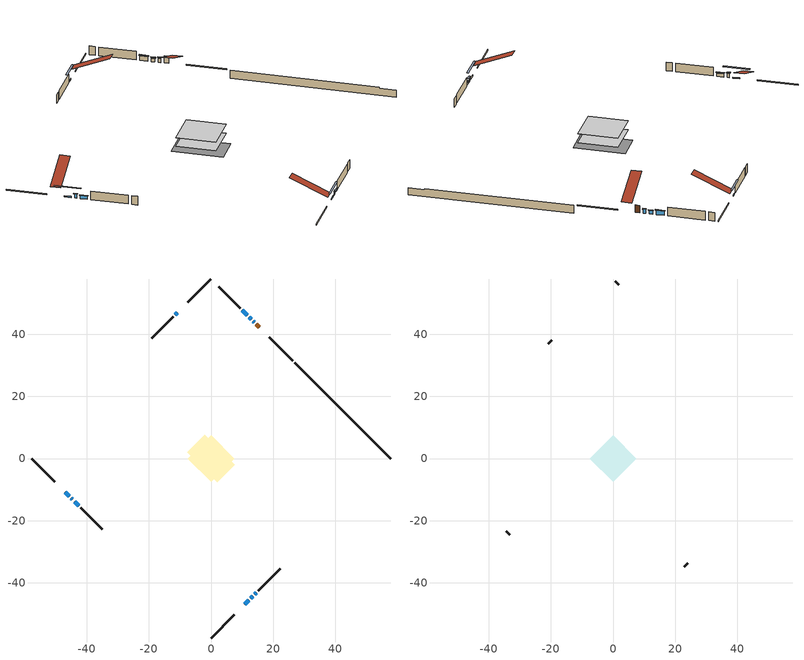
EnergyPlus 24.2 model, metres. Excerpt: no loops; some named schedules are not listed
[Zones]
conditioned space
 floor adiabatic (AdiabaticFloorConstruction): -7.44,0 0,7.44 7.44,0 0,-7.44 z0.54
 floor foundation (Slab1 construction): -7.71,1.99 -1.99,7.71 7.71,-1.99 1.99,-7.71 z-1.75
 wall outside (RimJoist1 construction): 0,-57.77 7.55,-50.22 / -57.77,0 -50.22,-7.55 / 0,57.77 -7.55,50.22 / 26.29,31.48 18.74,39.03 z0.54:0.84
 wall outside (AdiabaticWallConstruction 1): 15.49,42.28 14.64,43.13 z0.54:2.57
 wall outside (AdiabaticWallConstruction): 13.98,43.79 13.55,44.22 / -45.02,-12.75 -44.59,-13.18 z0.54:1.66; 10.8,-46.97 12.1,-45.67 / -46.97,-10.8 -45.67,-12.1 / -10.8,46.97 -11.45,46.32 z0.54:0.85; 12.89,44.88 12.25,45.52 / 12.75,-45.02 13.4,-44.37 / -43.93,-13.84 -42.64,-15.13 z0.54:1.46; 11.59,46.18 10.08,47.69 z0.54:1.76; 14.05,-43.72 14.6,-43.17 z0.54:1.08
 wall outside (Wall1 construction): 15.25,-42.52 22.23,-35.54 / -41.98,-15.79 -35,-22.77 / -12.11,45.66 -19.08,38.69 / 9.42,48.35 2.45,55.32 z0.54:2.98
 wall foundation (FoundationWall1 construction): 26.95,30.82,-1.75 26.95,30.82,0.54 54.69,3.08,0.54 54.69,3.08,0.22 57.77,0,0.22 57.77,0,-1.75
 window (WindowConstruction 5): 13.98,43.79 13.55,44.22 z0.54:1.66
 window (WindowConstruction 8): 10.8,-46.97 12.1,-45.67 z0.54:0.84
 window (WindowConstruction 9): -46.97,-10.8 -45.67,-12.1 z0.54:0.84
 window (WindowConstruction 6): -45.02,-12.75 -44.59,-13.18 z0.54:1.66
 window (WindowConstruction): 12.89,44.88 12.25,45.52 z0.54:1.45
 window (WindowConstruction 1): 11.59,46.18 10.08,47.69 z0.54:1.76
 window (WindowConstruction 2): 12.75,-45.02 13.4,-44.37 z0.54:1.45
 window (WindowConstruction 3): 14.06,-43.71 14.6,-43.17 z0.54:1.07
 window (WindowConstruction 4): -43.93,-13.84 -42.64,-15.13 z0.54:1.45
 window (WindowConstruction 7): -10.8,46.97 -11.45,46.32 z0.54:0.84
 door (Door): 15.49,42.28 14.64,43.13 z0.54:2.57
 ceiling adiabatic (AdiabaticFloorConstruction): 0,-7.44 7.44,0 0,7.44 -7.44,0 z0.54
attic - vented
 floor to conditioned space (Floor1 construction Reversed): -7.44,0 0,7.44 7.44,0 0,-7.44 z2.98
 wall outside (Wall2 construction): 22.89,-34.88 24.02,-33.75 / -34.34,-23.43 -33.21,-24.56 / -19.74,38.03 -20.87,36.9 / 1.79,55.98 0.66,57.11 z0.54:2.98
 roof outside (Roof1 construction): 10.15,-47.62,2.98 2.99,-40.47,7.19 1.06,-42.41,7.19 8.21,-49.56,2.98; -47.62,-10.15,2.98 -40.47,-2.99,7.19 -42.41,-1.06,7.19 -49.56,-8.21,2.98; -10.15,47.62,2.98 -2.99,40.47,7.19 -1.06,42.41,7.19 -8.21,49.56,2.98; 16.15,41.62,2.98 8.99,34.47,7.19 10.93,32.53,7.19 18.08,39.69,2.98
shading: 13.41,44.36 14.12,43.65 14.42,43.94 13.7,44.65 z1.86; 13.96,-43.81 8.94,-48.83 9.23,-49.12 14.25,-44.1 z3.48; -43.81,-13.96 -48.83,-8.94 -49.12,-9.23 -44.1,-14.25 z3.48; -44.44,-13.33 -45.16,-12.61 -45.45,-12.9 -44.74,-13.62 z1.86; 12.11,45.66 13.04,44.73 13.33,45.02 12.4,45.96 z1.66; 9.94,47.83 11.73,46.04 12.02,46.33 10.23,48.12 z1.96; 13.54,-44.23 12.61,-45.16 12.9,-45.45 13.83,-44.52 z1.66; 14.74,-43.03 13.91,-43.86 14.2,-44.15 15.03,-43.32 z1.27; -42.49,-15.28 -44.07,-13.7 -44.36,-13.99 -42.79,-15.57 z1.66; -13.32,44.45 -8.94,48.83 -9.23,49.12 -13.61,44.75 z3.48
[Building]
Building 1: Terrain=Suburbs
[Site:Location]
Bathurst AP_NB: Latitude {deg}=47.63; Longitude {deg}=-65.74; Time Zone {hr}=-4; Elevation {m}=59; Keep Site Location Information=Yes
[Site:GroundTemperature:Shallow]
0.0375368, -2.14911, -2.32423, -1.28655, 2.87914, 7.02543, 10.62, 12.8971, 13.0906, 11.2385, 7.7356, 3.71651
[Site:WaterMainsTemperature]
Calculation Method=Schedule; Temperature Schedule=mains temperature schedule
[Material] Roughness=Rough; Thermal Absorptance=0.9
Name | Thickness {m} | Conductivity {W/m-K} | Density {kg/m3} | Specific Heat {J/kg-K} | Solar Absorptance | Visible Absorptance
asphalt or fiberglass shingles | 0.00635 | 0.162714 | 1121.4 | 1465.45 | 0.4 | 0.4
ceiling loosefill ins | 0.169333 | 0.0480833 | 16.02 | 1046.75 | 0.7 | 0.7
ceiling stud and cavity | 0.1397 | 0.092792 | 65.682 | 1177.47 | 0.7 | 0.7
concrete 4.0 in. | 0.1016 | 1.803125 | 2242.8 | 837.4 | 0.7 | 0.7
concrete 8.0 in. | 0.2032 | 1.803125 | 2242.8 | 837.4 | 0.7 | 0.7
door material | 0.04445 | 0.0451087 | 512.64 | 1214.23 | 0.7 | 0.7
floor covering | 0.0127 | 0.0433444 | 54.468 | 1339.84 | 0.6 | 0.6
floor rigid ins; wall rigid ins | 0.512978 | 0.029427 | 32.04 | 1214.23 | 0.7 | 0.7
floor stud and cavity | 0.1397 | 1.75129 | 37.0049 | 1207.88 | 0.7 | 0.7
furniture material conditioned space 1 | 0.1524 | 0.115458 | 640.8 | 1214.23 | 0.6 | 0.6
gypsum board | 0.0127 | 0.160291 | 801 | 837.4 | 0.6 | 0.6
osb sheathing 0.5 in. | 0.0127 | 0.115458 | 512.64 | 1214.23 | 0.7 | 0.7
osb sheathing 0.75 in. | 0.01905 | 0.115458 | 512.64 | 1214.23 | 0.7 | 0.7
osb sheathing 2.0 in. | 0.0508 | 0.115458 | 512.64 | 1214.23 | 0.7 | 0.7
rim joist rigid ins | 0.051816 | 0.029427 | 32.04 | 1214.23 | 0.7 | 0.7
rim joist stud and cavity | 0.0508 | 0.146017 | 125.044 | 1163.47 | 0.6 | 0.6
wall stud and cavity | 0.1397 | 0.075345 | 139.0536 | 1170.24 | 0.7 | 0.7
wall stud and cavity 1 | 0.0889 | 6.9971 | 50.32683 | 1063.81 | 0.6 | 0.6
wall stud and cavity 2 | 0.0889 | 0.380278 | 52.3479 | 1209.89 | 0.7 | 0.7
wall stud and cavity 3 | 0.0889 | 0.391764 | 83.0341 | 1211.67 | 0.7 | 0.7
wood siding | 0.0254 | 0.102417 | 544.68 | 1172.36 | 0.4 | 0.4
wood siding 1 | 0.00254 | 0.102417 | 544.68 | 1172.36 | 0.4 | 0.4
wood siding 2; wood siding 3; wood siding 4 | 0.0254 | 0.102417 | 544.68 | 1172.36 | 0.7 | 0.7
[WindowMaterial:SimpleGlazingSystem]
Name | U-Factor {W/m2-K} | Solar Heat Gain Coefficient
WindowMaterial | 2.95029 | 0.64
WindowMaterial 1 | 2.90032 | 0.69
WindowMaterial 2 | 2.99855 | 0.58
WindowMaterial 3 | 2.97073 | 0.62
WindowMaterial 4 | 4.81665 | 0.58
[Construction]
AdiabaticFloorConstruction: floor stud and cavity, floor rigid ins, osb sheathing 0.75 in., floor covering
AdiabaticWallConstruction: wood siding 3, wall rigid ins, wall stud and cavity 2, gypsum board
AdiabaticWallConstruction 1: wood siding 4, wall rigid ins, wall stud and cavity 2, gypsum board
Door: door material
Floor1 construction Reversed: gypsum board, ceiling stud and cavity, ceiling loosefill ins
FoundationWall1 construction: concrete 8.0 in.
furniture construction conditioned space 1: furniture material conditioned space 1
PartitionWallConstruction: gypsum board, wall stud and cavity 3, gypsum board
RimJoist1 construction: wood siding 2, rim joist rigid ins, osb sheathing 2.0 in., rim joist stud and cavity
Roof1 construction: asphalt or fiberglass shingles
Slab1 construction: concrete 4.0 in.
Wall1 construction: wood siding, osb sheathing 0.5 in., wall stud and cavity, gypsum board
Wall2 construction: wood siding 1, wall stud and cavity 1
WindowConstruction; WindowConstruction 2; WindowConstruction 4: WindowMaterial
WindowConstruction 1: WindowMaterial 1
WindowConstruction 3: WindowMaterial 2
WindowConstruction 5; WindowConstruction 6: WindowMaterial 3
WindowConstruction 7; WindowConstruction 8; WindowConstruction 9: WindowMaterial 4
[Zone] Multiplier=1; Part of Total Floor Area=Yes
Name | Volume {m3}
attic - vented | 74.8032
conditioned space | 557.4
[Space]
Name | Zone | Volume {m3}
attic - vented 1 | attic - vented | 74.8032
conditioned space 1 | conditioned space | 557.4
[ZoneInfiltration:EffectiveLeakageArea]
infil attic - vented 1: Zone or Space=attic - vented 1; Schedule=Always On Discrete; Effective Air Leakage Area {cm2}=4433.6; Stack Coefficient=0.000462638; Wind Coefficient=1.45325e-05
[ZoneMixing]
whole house fan mix: Zone or Space=attic - vented; Schedule=Always On Continuous; Design Flow Rate Calculation Method=Flow/Zone; Design Flow Rate {m3/s}=0; Source Zone or Space=conditioned space
[SurfaceProperty:ExposedFoundationPerimeter]
Slab1: Exposed Perimeter Calculation Method=TotalExposedPerimeter; Total Exposed Perimeter {m}=43.587
[InternalMass] Zone or ZoneList=conditioned space; Space or SpaceList=conditioned space 1
Name | Construction | Surface Area {m2}
furniture mass conditioned space 1 | furniture construction conditioned space 1 | 88.656
partition wall mass | PartitionWallConstruction | 221.64
[Lights]
interior lighting: Zone or ZoneList or Space or SpaceList=conditioned space 1; Schedule=interior lighting schedule; Design Level Calculation Method=LightingLevel; Lighting Level {W}=343.2; Return Air Fraction=0; Fraction Radiant=0.6; Fraction Visible=0.2; Fraction Replaceable=1
[People]
occupants: Zone or ZoneList or Space or SpaceList=conditioned space 1; Number of People Schedule=occupants schedule; Number of People Calculation Method=People; Number of People=3; Fraction Radiant=0.314171; Sensible Heat Fraction=0.56303; Activity Level Schedule=occupants activity schedule; Carbon Dioxide Generation Rate {m3/s-W}=0; Enable ASHRAE 55 Comfort Warnings=No; Mean Radiant Temperature Calculation Type=EnclosureAveraged
[ElectricEquipment] Zone or ZoneList or Space or SpaceList=conditioned space 1; Design Level Calculation Method=EquipmentLevel
Name | Schedule | Design Level {W} | Fraction Latent | Fraction Radiant | Fraction Lost
clothes dryer | clothes dryer schedule | 140.772 | 0.015 | 0.081 | 0.85
clothes washer | clothes washer schedule | 32.1985 | 0.03 | 0.162 | 0.7
cooking range | cooking range schedule | 215.147 | 0.08 | 0.432 | 0.2
dishwasher | dishwasher schedule | 66.8632 | 0.3 | 0.18 | 0.4
fridge | fridge schedule | 72.9452 | 0 | 0.6 | 0
mech vent bath fan 0 | mech vent bath fan 0 schedule | 50.2 | 0 | 0 | 1
mech vent house fan | mech vent house fan schedule | 0 | 0 | 0 | 1
mech vent house fan cfis | mech vent house fan cfis schedule | 0 | 0 | 0 | 0
misc plug loads | misc plug loads schedule | 494.7 | 0.045 | 0.513 | 0.1
whole house fan | Always On Discrete | 0 | 0 | 0 | 1
[OtherEquipment] Zone or ZoneList or Space or SpaceList=conditioned space 1; Design Level Calculation Method=EquipmentLevel
Name | Fuel Type | Schedule | Design Level {W} | Fraction Latent | Fraction Radiant | Fraction Lost
clothes dryer 1 | Electricity | clothes dryer schedule | 0 | 0.015 | 0.081 | 0.85
cooking range 1 | Electricity | cooking range schedule | 0 | 0.08 | 0.432 | 0.2
general water use latent | None | general water use schedule | 62.594 | 1 | 0 | 0
general water use sensible | None | general water use schedule | -61.6891 | 0 | 0.6 | 0
mech vent house fan latent load | None | Always On Discrete | 0 | 1 | 0 | 0
mech vent house fan sensible load | None | Always On Discrete | 0 | 0 | 0 | 0
water heater energy adjustment1 | Electricity | Always On Discrete | 0.01 | 0 | 0 | 1
[ZoneInfiltration:DesignFlowRate] Zone or ZoneList or Space or SpaceList=conditioned space 1; Schedule=Always On Discrete; Design Flow Rate Calculation Method=Flow/Zone; Design Flow Rate {m3/s}=0
infil flow; natural vent flow; whole house fan flow
[Foundation:Kiva]
Foundation Kiva 1: Initial Indoor Air Temperature {C}=18; Wall Height Above Grade {m}=0.539984; Wall Depth Below Slab {m}=0.2032
[Foundation:Kiva:Settings]
Soil Conductivity {W/m-K}=0.849921; Soil Density {kg/m3}=1842.3; Soil Specific Heat {J/kg-K}=418.7; Ground Solar Absorptivity=0.9; Ground Thermal Absorptivity=0.9; Ground Surface Roughness {m}=0.03; Far-Field Width {m}=40; Deep-Ground Boundary Condition=ZeroFlux; Deep-Ground Depth {m}=40; Minimum Cell Dimension {m}=0.2; Maximum Cell Growth Coefficient=3; Simulation Timestep=Timestep
[Exterior:Lights]
exterior lighting: Schedule=exterior lighting schedule; Design Level {W}=75.6
[Schedule:Constant]
Name | Hourly Value
Always On Continuous; mech vent house fan schedule; mech vent house fan cfis schedule; Always On Discrete | 1
occupants activity schedule | 117.228
fridge schedule | 0
[Schedule:Day:Interval]
interior lighting schedule day: No, 01:00, 0.108182, 04:00, 0.0901515, 05:00, 0.0991667, 06:00, 0.162273, 07:00, 0.270455, 08:00, 0.342576, 10:00, 0.369621, 11:00, 0.351591, 12:00, 0.333561, 13:00, 0.324545, 14:00, 0.31553, 15:00, 0.333561, 16:00, 0.369621, 17:00, 0.450758, 18:00, 0.585985, 19:00, 0.775303, 20:00, 0.955606, 21:00, 0.991667, 22:00, 0.712197, 23:00, 0.360606, 24:00, 0.162273
interior lighting schedule day 1: No, 01:00, 0.100909, 04:00, 0.0840909, 05:00, 0.0925, 06:00, 0.151364, 07:00, 0.252273, 08:00, 0.319545, 10:00, 0.344773, 11:00, 0.327955, 12:00, 0.311136, 13:00, 0.302727, 14:00, 0.294318, 15:00, 0.311136, 16:00, 0.344773, 17:00, 0.420455, 18:00, 0.546591, 19:00, 0.723182, 20:00, 0.891364, 21:00, 0.925, 22:00, 0.664318, 23:00, 0.336364, 24:00, 0.151364
interior lighting schedule default day: No, 24:00, 0
[Schedule:Week:Daily]
interior lighting schedule Week Rule - Jan1-Jan27: interior lighting schedule day, interior lighting schedule day, interior lighting schedule day, interior lighting schedule day, interior lighting schedule day, interior lighting schedule day, interior lighting schedule day, interior lighting schedule default day, interior lighting schedule default day, interior lighting schedule default day, interior lighting schedule default day, interior lighting schedule default day
interior lighting schedule Week Rule - Jan28-Feb3: interior lighting schedule day, interior lighting schedule day, interior lighting schedule day, interior lighting schedule day, interior lighting schedule day 1, interior lighting schedule day 1, interior lighting schedule day 1, interior lighting schedule default day, interior lighting schedule default day, interior lighting schedule default day, interior lighting schedule default day, interior lighting schedule default day
interior lighting schedule Week Rule - Feb4-Feb24: interior lighting schedule day 1, interior lighting schedule day 1, interior lighting schedule day 1, interior lighting schedule day 1, interior lighting schedule day 1, interior lighting schedule day 1, interior lighting schedule day 1, interior lighting schedule default day, interior lighting schedule default day, interior lighting schedule default day, interior lighting schedule default day, interior lighting schedule default day
interior lighting schedule Week Rule - Feb25-Mar3: interior lighting schedule day 1, interior lighting schedule day 1, interior lighting schedule day 1, interior lighting schedule day 1, interior lighting schedule day 2, interior lighting schedule day 2, interior lighting schedule day 2, interior lighting schedule default day, interior lighting schedule default day, interior lighting schedule default day, interior lighting schedule default day, interior lighting schedule default day
interior lighting schedule Week Rule - Mar4-Mar31: interior lighting schedule day 2, interior lighting schedule day 2, interior lighting schedule day 2, interior lighting schedule day 2, interior lighting schedule day 2, interior lighting schedule day 2, interior lighting schedule day 2, interior lighting schedule default day, interior lighting schedule default day, interior lighting schedule default day, interior lighting schedule default day, interior lighting schedule default day
interior lighting schedule Week Rule - Apr1-Apr28: interior lighting schedule day 3, interior lighting schedule day 3, interior lighting schedule day 3, interior lighting schedule day 3, interior lighting schedule day 3, interior lighting schedule day 3, interior lighting schedule day 3, interior lighting schedule default day, interior lighting schedule default day, interior lighting schedule default day, interior lighting schedule default day, interior lighting schedule default day
interior lighting schedule Week Rule - Apr29-May5: interior lighting schedule day 3, interior lighting schedule day 3, interior lighting schedule day 4, interior lighting schedule day 4, interior lighting schedule day 4, interior lighting schedule day 4, interior lighting schedule day 4, interior lighting schedule default day, interior lighting schedule default day, interior lighting schedule default day, interior lighting schedule default day, interior lighting schedule default day
interior lighting schedule Week Rule - May6-May26: interior lighting schedule day 4, interior lighting schedule day 4, interior lighting schedule day 4, interior lighting schedule day 4, interior lighting schedule day 4, interior lighting schedule day 4, interior lighting schedule day 4, interior lighting schedule default day, interior lighting schedule default day, interior lighting schedule default day, interior lighting schedule default day, interior lighting schedule default day
interior lighting schedule Week Rule - May27-Jun2: interior lighting schedule day 4, interior lighting schedule day 4, interior lighting schedule day 4, interior lighting schedule day 4, interior lighting schedule day 4, interior lighting schedule day 5, interior lighting schedule day 5, interior lighting schedule default day, interior lighting schedule default day, interior lighting schedule default day, interior lighting schedule default day, interior lighting schedule default day
interior lighting schedule Week Rule - Jun3-Jun30: interior lighting schedule day 5, interior lighting schedule day 5, interior lighting schedule day 5, interior lighting schedule day 5, interior lighting schedule day 5, interior lighting schedule day 5, interior lighting schedule day 5, interior lighting schedule default day, interior lighting schedule default day, interior lighting schedule default day, interior lighting schedule default day, interior lighting schedule default day
interior lighting schedule Week Rule - Jul1-Jul28: interior lighting schedule day 6, interior lighting schedule day 6, interior lighting schedule day 6, interior lighting schedule day 6, interior lighting schedule day 6, interior lighting schedule day 6, interior lighting schedule day 6, interior lighting schedule default day, interior lighting schedule default day, interior lighting schedule default day, interior lighting schedule default day, interior lighting schedule default day
interior lighting schedule Week Rule - Jul29-Aug4: interior lighting schedule day 6, interior lighting schedule day 6, interior lighting schedule day 6, interior lighting schedule day 7, interior lighting schedule day 7, interior lighting schedule day 7, interior lighting schedule day 7, interior lighting schedule default day, interior lighting schedule default day, interior lighting schedule default day, interior lighting schedule default day, interior lighting schedule default day
interior lighting schedule Week Rule - Aug5-Aug25: interior lighting schedule day 7, interior lighting schedule day 7, interior lighting schedule day 7, interior lighting schedule day 7, interior lighting schedule day 7, interior lighting schedule day 7, interior lighting schedule day 7, interior lighting schedule default day, interior lighting schedule default day, interior lighting schedule default day, interior lighting schedule default day, interior lighting schedule default day
interior lighting schedule Week Rule - Aug26-Sep1: interior lighting schedule day 7, interior lighting schedule day 7, interior lighting schedule day 7, interior lighting schedule day 7, interior lighting schedule day 7, interior lighting schedule day 7, interior lighting schedule day 8, interior lighting schedule default day, interior lighting schedule default day, interior lighting schedule default day, interior lighting schedule default day, interior lighting schedule default day
interior lighting schedule Week Rule - Sep2-Sep29: interior lighting schedule day 8, interior lighting schedule day 8, interior lighting schedule day 8, interior lighting schedule day 8, interior lighting schedule day 8, interior lighting schedule day 8, interior lighting schedule day 8, interior lighting schedule default day, interior lighting schedule default day, interior lighting schedule default day, interior lighting schedule default day, interior lighting schedule default day
interior lighting schedule Week Rule - Sep30-Oct6: interior lighting schedule day 8, interior lighting schedule day 9, interior lighting schedule day 9, interior lighting schedule day 9, interior lighting schedule day 9, interior lighting schedule day 9, interior lighting schedule day 9, interior lighting schedule default day, interior lighting schedule default day, interior lighting schedule default day, interior lighting schedule default day, interior lighting schedule default day
interior lighting schedule Week Rule - Oct7-Oct27: interior lighting schedule day 9, interior lighting schedule day 9, interior lighting schedule day 9, interior lighting schedule day 9, interior lighting schedule day 9, interior lighting schedule day 9, interior lighting schedule day 9, interior lighting schedule default day, interior lighting schedule default day, interior lighting schedule default day, interior lighting schedule default day, interior lighting schedule default day
interior lighting schedule Week Rule - Oct28-Nov3: interior lighting schedule day 9, interior lighting schedule day 9, interior lighting schedule day 9, interior lighting schedule day 9, interior lighting schedule day 10, interior lighting schedule day 10, interior lighting schedule day 10, interior lighting schedule default day, interior lighting schedule default day, interior lighting schedule default day, interior lighting schedule default day, interior lighting schedule default day
interior lighting schedule Week Rule - Nov4-Nov24: interior lighting schedule day 10, interior lighting schedule day 10, interior lighting schedule day 10, interior lighting schedule day 10, interior lighting schedule day 10, interior lighting schedule day 10, interior lighting schedule day 10, interior lighting schedule default day, interior lighting schedule default day, interior lighting schedule default day, interior lighting schedule default day, interior lighting schedule default day
interior lighting schedule Week Rule - Nov25-Dec1: interior lighting schedule day 10, interior lighting schedule day 10, interior lighting schedule day 10, interior lighting schedule day 10, interior lighting schedule day 10, interior lighting schedule day 10, interior lighting schedule day 11, interior lighting schedule default day, interior lighting schedule default day, interior lighting schedule default day, interior lighting schedule default day, interior lighting schedule default day
interior lighting schedule Week Rule - Dec2-Dec31: interior lighting schedule day 11, interior lighting schedule day 11, interior lighting schedule day 11, interior lighting schedule day 11, interior lighting schedule day 11, interior lighting schedule day 11, interior lighting schedule day 11, interior lighting schedule default day, interior lighting schedule default day, interior lighting schedule default day, interior lighting schedule default day, interior lighting schedule default day
occupants schedule Week Rule - Jan1-Dec31: occupants schedule day, occupants schedule day, occupants schedule day, occupants schedule day, occupants schedule day, occupants schedule day, occupants schedule day, occupants schedule default day, occupants schedule default day, occupants schedule default day, occupants schedule default day, occupants schedule default day
clothes dryer schedule Week Rule - Jan1-Dec31: clothes dryer schedule day, clothes dryer schedule day, clothes dryer schedule day, clothes dryer schedule day, clothes dryer schedule day, clothes dryer schedule day, clothes dryer schedule day, clothes dryer schedule default day, clothes dryer schedule default day, clothes dryer schedule default day, clothes dryer schedule default day, clothes dryer schedule default day
clothes washer schedule Week Rule - Jan1-Dec31: clothes washer schedule day, clothes washer schedule day, clothes washer schedule day, clothes washer schedule day, clothes washer schedule day, clothes washer schedule day, clothes washer schedule day, clothes washer schedule default day, clothes washer schedule default day, clothes washer schedule default day, clothes washer schedule default day, clothes washer schedule default day
cooking range schedule Week Rule - Jan1-Dec31: cooking range schedule day, cooking range schedule day, cooking range schedule day, cooking range schedule day, cooking range schedule day, cooking range schedule day, cooking range schedule day, cooking range schedule default day, cooking range schedule default day, cooking range schedule default day, cooking range schedule default day, cooking range schedule default day
dishwasher schedule Week Rule - Jan1-Dec31: dishwasher schedule day, dishwasher schedule day, dishwasher schedule day, dishwasher schedule day, dishwasher schedule day, dishwasher schedule day, dishwasher schedule day, dishwasher schedule default day, dishwasher schedule default day, dishwasher schedule default day, dishwasher schedule default day, dishwasher schedule default day
mech vent bath fan 0 schedule Week Rule - Jan1-Dec31: mech vent bath fan 0 schedule day, mech vent bath fan 0 schedule day, mech vent bath fan 0 schedule day, mech vent bath fan 0 schedule day, mech vent bath fan 0 schedule day, mech vent bath fan 0 schedule day, mech vent bath fan 0 schedule day, mech vent bath fan 0 schedule default day, mech vent bath fan 0 schedule default day, mech vent bath fan 0 schedule default day, mech vent bath fan 0 schedule default day, mech vent bath fan 0 schedule default day
misc plug loads schedule Week Rule - Jan1-Dec31: misc plug loads schedule day, misc plug loads schedule day, misc plug loads schedule day, misc plug loads schedule day, misc plug loads schedule day, misc plug loads schedule day, misc plug loads schedule day, misc plug loads schedule default day, misc plug loads schedule default day, misc plug loads schedule default day, misc plug loads schedule default day, misc plug loads schedule default day
general water use schedule Week Rule - Jan1-Dec31: general water use schedule day, general water use schedule day, general water use schedule day, general water use schedule day, general water use schedule day, general water use schedule day, general water use schedule day, general water use schedule default day, general water use schedule default day, general water use schedule default day, general water use schedule default day, general water use schedule default day
exterior lighting schedule Week Rule - Jan1-Jan27: exterior lighting schedule day, exterior lighting schedule day, exterior lighting schedule day, exterior lighting schedule day, exterior lighting schedule day, exterior lighting schedule day, exterior lighting schedule day, exterior lighting schedule default day, exterior lighting schedule default day, exterior lighting schedule default day, exterior lighting schedule default day, exterior lighting schedule default day
exterior lighting schedule Week Rule - Jan28-Feb3: exterior lighting schedule day, exterior lighting schedule day, exterior lighting schedule day, exterior lighting schedule day, exterior lighting schedule day 1, exterior lighting schedule day 1, exterior lighting schedule day 1, exterior lighting schedule default day, exterior lighting schedule default day, exterior lighting schedule default day, exterior lighting schedule default day, exterior lighting schedule default day
exterior lighting schedule Week Rule - Feb4-Feb24: exterior lighting schedule day 1, exterior lighting schedule day 1, exterior lighting schedule day 1, exterior lighting schedule day 1, exterior lighting schedule day 1, exterior lighting schedule day 1, exterior lighting schedule day 1, exterior lighting schedule default day, exterior lighting schedule default day, exterior lighting schedule default day, exterior lighting schedule default day, exterior lighting schedule default day
exterior lighting schedule Week Rule - Feb25-Mar3: exterior lighting schedule day 1, exterior lighting schedule day 1, exterior lighting schedule day 1, exterior lighting schedule day 1, exterior lighting schedule day 2, exterior lighting schedule day 2, exterior lighting schedule day 2, exterior lighting schedule default day, exterior lighting schedule default day, exterior lighting schedule default day, exterior lighting schedule default day, exterior lighting schedule default day
exterior lighting schedule Week Rule - Mar4-Mar31: exterior lighting schedule day 2, exterior lighting schedule day 2, exterior lighting schedule day 2, exterior lighting schedule day 2, exterior lighting schedule day 2, exterior lighting schedule day 2, exterior lighting schedule day 2, exterior lighting schedule default day, exterior lighting schedule default day, exterior lighting schedule default day, exterior lighting schedule default day, exterior lighting schedule default day
exterior lighting schedule Week Rule - Apr1-Apr28: exterior lighting schedule day 3, exterior lighting schedule day 3, exterior lighting schedule day 3, exterior lighting schedule day 3, exterior lighting schedule day 3, exterior lighting schedule day 3, exterior lighting schedule day 3, exterior lighting schedule default day, exterior lighting schedule default day, exterior lighting schedule default day, exterior lighting schedule default day, exterior lighting schedule default day
exterior lighting schedule Week Rule - Apr29-May5: exterior lighting schedule day 3, exterior lighting schedule day 3, exterior lighting schedule day 4, exterior lighting schedule day 4, exterior lighting schedule day 4, exterior lighting schedule day 4, exterior lighting schedule day 4, exterior lighting schedule default day, exterior lighting schedule default day, exterior lighting schedule default day, exterior lighting schedule default day, exterior lighting schedule default day
exterior lighting schedule Week Rule - May6-May26: exterior lighting schedule day 4, exterior lighting schedule day 4, exterior lighting schedule day 4, exterior lighting schedule day 4, exterior lighting schedule day 4, exterior lighting schedule day 4, exterior lighting schedule day 4, exterior lighting schedule default day, exterior lighting schedule default day, exterior lighting schedule default day, exterior lighting schedule default day, exterior lighting schedule default day
exterior lighting schedule Week Rule - May27-Jun2: exterior lighting schedule day 4, exterior lighting schedule day 4, exterior lighting schedule day 4, exterior lighting schedule day 4, exterior lighting schedule day 4, exterior lighting schedule day 5, exterior lighting schedule day 5, exterior lighting schedule default day, exterior lighting schedule default day, exterior lighting schedule default day, exterior lighting schedule default day, exterior lighting schedule default day
exterior lighting schedule Week Rule - Jun3-Jun30: exterior lighting schedule day 5, exterior lighting schedule day 5, exterior lighting schedule day 5, exterior lighting schedule day 5, exterior lighting schedule day 5, exterior lighting schedule day 5, exterior lighting schedule day 5, exterior lighting schedule default day, exterior lighting schedule default day, exterior lighting schedule default day, exterior lighting schedule default day, exterior lighting schedule default day
exterior lighting schedule Week Rule - Jul1-Jul28: exterior lighting schedule day 6, exterior lighting schedule day 6, exterior lighting schedule day 6, exterior lighting schedule day 6, exterior lighting schedule day 6, exterior lighting schedule day 6, exterior lighting schedule day 6, exterior lighting schedule default day, exterior lighting schedule default day, exterior lighting schedule default day, exterior lighting schedule default day, exterior lighting schedule default day
exterior lighting schedule Week Rule - Jul29-Aug4: exterior lighting schedule day 6, exterior lighting schedule day 6, exterior lighting schedule day 6, exterior lighting schedule day 7, exterior lighting schedule day 7, exterior lighting schedule day 7, exterior lighting schedule day 7, exterior lighting schedule default day, exterior lighting schedule default day, exterior lighting schedule default day, exterior lighting schedule default day, exterior lighting schedule default day
exterior lighting schedule Week Rule - Aug5-Aug25: exterior lighting schedule day 7, exterior lighting schedule day 7, exterior lighting schedule day 7, exterior lighting schedule day 7, exterior lighting schedule day 7, exterior lighting schedule day 7, exterior lighting schedule day 7, exterior lighting schedule default day, exterior lighting schedule default day, exterior lighting schedule default day, exterior lighting schedule default day, exterior lighting schedule default day
exterior lighting schedule Week Rule - Aug26-Sep1: exterior lighting schedule day 7, exterior lighting schedule day 7, exterior lighting schedule day 7, exterior lighting schedule day 7, exterior lighting schedule day 7, exterior lighting schedule day 7, exterior lighting schedule day 8, exterior lighting schedule default day, exterior lighting schedule default day, exterior lighting schedule default day, exterior lighting schedule default day, exterior lighting schedule default day
exterior lighting schedule Week Rule - Sep2-Sep29: exterior lighting schedule day 8, exterior lighting schedule day 8, exterior lighting schedule day 8, exterior lighting schedule day 8, exterior lighting schedule day 8, exterior lighting schedule day 8, exterior lighting schedule day 8, exterior lighting schedule default day, exterior lighting schedule default day, exterior lighting schedule default day, exterior lighting schedule default day, exterior lighting schedule default day
exterior lighting schedule Week Rule - Sep30-Oct6: exterior lighting schedule day 8, exterior lighting schedule day 9, exterior lighting schedule day 9, exterior lighting schedule day 9, exterior lighting schedule day 9, exterior lighting schedule day 9, exterior lighting schedule day 9, exterior lighting schedule default day, exterior lighting schedule default day, exterior lighting schedule default day, exterior lighting schedule default day, exterior lighting schedule default day
exterior lighting schedule Week Rule - Oct7-Oct27: exterior lighting schedule day 9, exterior lighting schedule day 9, exterior lighting schedule day 9, exterior lighting schedule day 9, exterior lighting schedule day 9, exterior lighting schedule day 9, exterior lighting schedule day 9, exterior lighting schedule default day, exterior lighting schedule default day, exterior lighting schedule default day, exterior lighting schedule default day, exterior lighting schedule default day
exterior lighting schedule Week Rule - Oct28-Nov3: exterior lighting schedule day 9, exterior lighting schedule day 9, exterior lighting schedule day 9, exterior lighting schedule day 9, exterior lighting schedule day 10, exterior lighting schedule day 10, exterior lighting schedule day 10, exterior lighting schedule default day, exterior lighting schedule default day, exterior lighting schedule default day, exterior lighting schedule default day, exterior lighting schedule default day
exterior lighting schedule Week Rule - Nov4-Nov24: exterior lighting schedule day 10, exterior lighting schedule day 10, exterior lighting schedule day 10, exterior lighting schedule day 10, exterior lighting schedule day 10, exterior lighting schedule day 10, exterior lighting schedule day 10, exterior lighting schedule default day, exterior lighting schedule default day, exterior lighting schedule default day, exterior lighting schedule default day, exterior lighting schedule default day
exterior lighting schedule Week Rule - Nov25-Dec1: exterior lighting schedule day 10, exterior lighting schedule day 10, exterior lighting schedule day 10, exterior lighting schedule day 10, exterior lighting schedule day 10, exterior lighting schedule day 10, exterior lighting schedule day 11, exterior lighting schedule default day, exterior lighting schedule default day, exterior lighting schedule default day, exterior lighting schedule default day, exterior lighting schedule default day
exterior lighting schedule Week Rule - Dec2-Dec31: exterior lighting schedule day 11, exterior lighting schedule day 11, exterior lighting schedule day 11, exterior lighting schedule day 11, exterior lighting schedule day 11, exterior lighting schedule day 11, exterior lighting schedule day 11, exterior lighting schedule default day, exterior lighting schedule default day, exterior lighting schedule default day, exterior lighting schedule default day, exterior lighting schedule default day
[Schedule:Year]
interior lighting schedule: interior lighting schedule Week Rule - Jan1-Jan27, 1, 1, 1, 27, interior lighting schedule Week Rule - Jan28-Feb3, 1, 28, 2, 3, interior lighting schedule Week Rule - Feb4-Feb24, 2, 4, 2, 24, interior lighting schedule Week Rule - Feb25-Mar3, 2, 25, 3, 3, interior lighting schedule Week Rule - Mar4-Mar31, 3, 4, 3, 31, interior lighting schedule Week Rule - Apr1-Apr28, 4, 1, 4, 28, interior lighting schedule Week Rule - Apr29-May5, 4, 29, 5, 5, interior lighting schedule Week Rule - May6-May26, 5, 6, 5, 26, interior lighting schedule Week Rule - May27-Jun2, 5, 27, 6, 2, interior lighting schedule Week Rule - Jun3-Jun30, 6, 3, 6, 30, interior lighting schedule Week Rule - Jul1-Jul28, 7, 1, 7, 28, interior lighting schedule Week Rule - Jul29-Aug4, 7, 29, 8, 4, interior lighting schedule Week Rule - Aug5-Aug25, 8, 5, 8, 25, interior lighting schedule Week Rule - Aug26-Sep1, 8, 26, 9, 1, interior lighting schedule Week Rule - Sep2-Sep29, 9, 2, 9, 29, interior lighting schedule Week Rule - Sep30-Oct6, 9, 30, 10, 6, interior lighting schedule Week Rule - Oct7-Oct27, 10, 7, 10, 27, interior lighting schedule Week Rule - Oct28-Nov3, 10, 28, 11, 3, interior lighting schedule Week Rule - Nov4-Nov24, 11, 4, 11, 24, interior lighting schedule Week Rule - Nov25-Dec1, 11, 25, 12, 1, interior lighting schedule Week Rule - Dec2-Dec31, 12, 2, 12, 31
occupants schedule: occupants schedule Week Rule - Jan1-Dec31, 1, 1, 12, 31
clothes dryer schedule: clothes dryer schedule Week Rule - Jan1-Dec31, 1, 1, 12, 31
clothes washer schedule: clothes washer schedule Week Rule - Jan1-Dec31, 1, 1, 12, 31
cooking range schedule: cooking range schedule Week Rule - Jan1-Dec31, 1, 1, 12, 31
dishwasher schedule: dishwasher schedule Week Rule - Jan1-Dec31, 1, 1, 12, 31
mech vent bath fan 0 schedule: mech vent bath fan 0 schedule Week Rule - Jan1-Dec31, 1, 1, 12, 31
misc plug loads schedule: misc plug loads schedule Week Rule - Jan1-Dec31, 1, 1, 12, 31
general water use schedule: general water use schedule Week Rule - Jan1-Dec31, 1, 1, 12, 31
exterior lighting schedule: exterior lighting schedule Week Rule - Jan1-Jan27, 1, 1, 1, 27, exterior lighting schedule Week Rule - Jan28-Feb3, 1, 28, 2, 3, exterior lighting schedule Week Rule - Feb4-Feb24, 2, 4, 2, 24, exterior lighting schedule Week Rule - Feb25-Mar3, 2, 25, 3, 3, exterior lighting schedule Week Rule - Mar4-Mar31, 3, 4, 3, 31, exterior lighting schedule Week Rule - Apr1-Apr28, 4, 1, 4, 28, exterior lighting schedule Week Rule - Apr29-May5, 4, 29, 5, 5, exterior lighting schedule Week Rule - May6-May26, 5, 6, 5, 26, exterior lighting schedule Week Rule - May27-Jun2, 5, 27, 6, 2, exterior lighting schedule Week Rule - Jun3-Jun30, 6, 3, 6, 30, exterior lighting schedule Week Rule - Jul1-Jul28, 7, 1, 7, 28, exterior lighting schedule Week Rule - Jul29-Aug4, 7, 29, 8, 4, exterior lighting schedule Week Rule - Aug5-Aug25, 8, 5, 8, 25, exterior lighting schedule Week Rule - Aug26-Sep1, 8, 26, 9, 1, exterior lighting schedule Week Rule - Sep2-Sep29, 9, 2, 9, 29, exterior lighting schedule Week Rule - Sep30-Oct6, 9, 30, 10, 6, exterior lighting schedule Week Rule - Oct7-Oct27, 10, 7, 10, 27, exterior lighting schedule Week Rule - Oct28-Nov3, 10, 28, 11, 3, exterior lighting schedule Week Rule - Nov4-Nov24, 11, 4, 11, 24, exterior lighting schedule Week Rule - Nov25-Dec1, 11, 25, 12, 1, exterior lighting schedule Week Rule - Dec2-Dec31, 12, 2, 12, 31
[Schedule:Compact]
mains temperature schedule: Through: 01/01, For: AllDays, Until: 24:00, 5.18111, Through: 01/02, For: AllDays, Until: 24:00, 5.11, Through: 01/03, For: AllDays, Until: 24:00, 5.04056, Through: 01/04, For: AllDays, Until: 24:00, 4.97167, Through: 01/05, For: AllDays, Until: 24:00, 4.90389, Through: 01/06, For: AllDays, Until: 24:00, 4.83722, Through: 01/07, For: AllDays, Until: 24:00, 4.77167, Through: 01/08, For: AllDays, Until: 24:00, 4.70722, Through: 01/09, For: AllDays, Until: 24:00, 4.64389, Through: 01/10, For: AllDays, Until: 24:00, 4.58167, Through: 01/11, For: AllDays, Until: 24:00, 4.52056, Through: 01/12, For: AllDays, Until: 24:00, 4.46111, Through: 01/13, For: AllDays, Until: 24:00, 4.40222, Through: 01/14, For: AllDays, Until: 24:00, 4.345, Through: 01/15, For: AllDays, Until: 24:00, 4.28889, Through: 01/16, For: AllDays, Until: 24:00, 4.23389, Through: 01/17, For: AllDays, Until: 24:00, 4.18056, Through: 01/18, For: AllDays, Until: 24:00, 4.12833, Through: 01/19, For: AllDays, Until: 24:00, 4.07722, Through: 01/20, For: AllDays, Until: 24:00, 4.02778, Through: 01/21, For: AllDays, Until: 24:00, 3.97944, Through: 01/22, For: AllDays, Until: 24:00, 3.93222, Through: 01/23, For: AllDays, Until: 24:00, 3.88667, Through: 01/24, For: AllDays, Until: 24:00, 3.84278, Through: 01/25, For: AllDays, Until: 24:00, 3.8, Through: 01/26, For: AllDays, Until: 24:00, 3.75889, Through: 01/27, For: AllDays, Until: 24:00, 3.71889, Through: 01/28, For: AllDays, Until: 24:00, 3.68, Through: 01/29, For: AllDays, Until: 24:00, 3.64333, Through: 01/30, For: AllDays, Until: 24:00, 3.60722, Through: 01/31, For: AllDays, Until: 24:00, 3.57333, Through: 02/01, For: AllDays, Until: 24:00, 3.54056, Through: 02/02, For: AllDays, Until: 24:00, 3.50944, Through: 02/03, For: AllDays, Until: 24:00, 3.48, Through: 02/04, For: AllDays, Until: 24:00, 3.45167, Through: 02/05, For: AllDays, Until: 24:00, 3.425, Through: 02/06, For: AllDays, Until: 24:00, 3.39944, Through: 02/07, For: AllDays, Until: 24:00, 3.37611, Through: 02/08, For: AllDays, Until: 24:00, 3.35389, Through: 02/09, For: AllDays, Until: 24:00, 3.33333, Through: 02/10, For: AllDays, Until: 24:00, 3.31444, Through: 02/11, For: AllDays, Until: 24:00, 3.29667, Through: 02/12, For: AllDays, Until: 24:00, 3.28111, Through: 02/13, For: AllDays, Until: 24:00, 3.26667, Through: 02/14, For: AllDays, Until: 24:00, 3.25389, Through: 02/15, For: AllDays, Until: 24:00, 3.24278, Through: 02/16, For: AllDays, Until: 24:00, 3.23278, Through: 02/17, For: AllDays, Until: 24:00, 3.225, Through: 02/18, For: AllDays, Until: 24:00, 3.21833, Through: 02/19, For: AllDays, Until: 24:00, 3.21333, Through: 02/20, For: AllDays, Until: 24:00, 3.21, Through: 02/21, For: AllDays, Until: 24:00, 3.20833, Through: 02/22, For: AllDays, Until: 24:00, 3.20833, Through: 02/23, For: AllDays, Until: 24:00, 3.20944, Through: 02/24, For: AllDays, Until: 24:00, 3.21278, Through: 02/25, For: AllDays, Until: 24:00, 3.21722, Through: 02/26, For: AllDays, Until: 24:00, 3.22333, Through: 02/27, For: AllDays, Until: 24:00, 3.23111, Through: 02/28, For: AllDays, Until: 24:00, 3.24056, Through: 03/01, For: AllDays, Until: 24:00, 3.25111, Through: 03/02, For: AllDays, Until: 24:00, 3.26389, Through: 03/03, For: AllDays, Until: 24:00, 3.27778, Through: 03/04, For: AllDays, Until: 24:00, 3.29333, Through: 03/05, For: AllDays, Until: 24:00, 3.31056, Through: 03/06, For: AllDays, Until: 24:00, 3.32944, Through: 03/07, For: AllDays, Until: 24:00, 3.34944, Through: 03/08, For: AllDays, Until: 24:00, 3.37111, Through: 03/09, For: AllDays, Until: 24:00, 3.39444, Through: 03/10, For: AllDays, Until: 24:00, 3.41944, Through: 03/11, For: AllDays, Until: 24:00, 3.44611, Through: 03/12, For: AllDays, Until: 24:00, 3.47389, Through: 03/13, For: AllDays, Until: 24:00, 3.50333, Through: 03/14, For: AllDays, Until: 24:00, 3.53389, Through: 03/15, For: AllDays, Until: 24:00, 3.56667, Through: 03/16, For: AllDays, Until: 24:00, 3.60056, Through: 03/17, For: AllDays, Until: 24:00, 3.63556, Through: 03/18, For: AllDays, Until: 24:00, 3.67222, Through: 03/19, For: AllDays, Until: 24:00, 3.71056, Through: 03/20, For: AllDays, Until: 24:00, 3.75056, Through: 03/21, For: AllDays, Until: 24:00, 3.79111, Through: 03/22, For: AllDays, Until: 24:00, 3.83389, Through: 03/23, For: AllDays, Until: 24:00, 3.87778, Through: 03/24, For: AllDays, Until: 24:00, 3.92278, Through: 03/25, For: AllDays, Until: 24:00, 3.96944, Through: 03/26, For: AllDays, Until: 24:00, 4.01778, Through: 03/27, For: AllDays, Until: 24:00, 4.06722, Through: 03/28, For: AllDays, Until: 24:00, 4.11778, Through: 03/29, For: AllDays, Until: 24:00, 4.16944, Through: 03/30, For: AllDays, Until: 24:00, 4.22278, Through: 03/31, For: AllDays, Until: 24:00, 4.27778, Through: 04/01, For: AllDays, Until: 24:00, 4.33333, Through: 04/02, For: AllDays, Until: 24:00, 4.39056, Through: 04/03, For: AllDays, Until: 24:00, 4.44889, Through: 04/04, For: AllDays, Until: 24:00, 4.50833, Through: 04/05, For: AllDays, Until: 24:00, 4.56889, Through: 04/06, For: AllDays, Until: 24:00, 4.63111, Through: 04/07, For: AllDays, Until: 24:00, 4.69389, Through: 04/08, For: AllDays, Until: 24:00, 4.75833, Through: 04/09, For: AllDays, Until: 24:00, 4.82333, Through: 04/10, For: AllDays, Until: 24:00, 4.89, Through: 04/11, For: AllDays, Until: 24:00, 4.95778, Through: 04/12, For: AllDays, Until: 24:00, 5.02611, Through: 04/13, For: AllDays, Until: 24:00, 5.09556, Through: 04/14, For: AllDays, Until: 24:00, 5.16667, Through: 04/15, For: AllDays, Until: 24:00, 5.23833, Through: 04/16, For: AllDays, Until: 24:00, 5.31056, Through: 04/17, For: AllDays, Until: 24:00, 5.38444, Through: 04/18, For: AllDays, Until: 24:00, 5.45889, Through: 04/19, For: AllDays, Until: 24:00, 5.53444, Through: 04/20, For: AllDays, Until: 24:00, 5.61056, Through: 04/21, For: AllDays, Until: 24:00, 5.68778, Through: 04/22, For: AllDays, Until: 24:00, 5.76611, Through: 04/23, For: AllDays, Until: 24:00, 5.845, Through: 04/24, For: AllDays, Until: 24:00, 5.92444, Through: 04/25, For: AllDays, Until: 24:00, 6.005, Through: 04/26, For: AllDays, Until: 24:00, 6.08667, Through: 04/27, For: AllDays, Until: 24:00, 6.16833, Through: 04/28, For: AllDays, Until: 24:00, 6.25111, Through: 04/29, For: AllDays, Until: 24:00, 6.33444, Through: 04/30, For: AllDays, Until: 24:00, 6.41833, Through: 05/01, For: AllDays, Until: 24:00, 6.50333, Through: 05/02, For: AllDays, Until: 24:00, 6.58833, Through: 05/03, For: AllDays, Until: 24:00, 6.67444, Through: 05/04, For: AllDays, Until: 24:00, 6.76056, Through: 05/05, For: AllDays, Until: 24:00, 6.84778, Through: 05/06, For: AllDays, Until: 24:00, 6.935, Through: 05/07, For: AllDays, Until: 24:00, 7.02278, Through: 05/08, For: AllDays, Until: 24:00, 7.11111, Through: 05/09, For: AllDays, Until: 24:00, 7.2, Through: 05/10, For: AllDays, Until: 24:00, 7.28944, Through: 05/11, For: AllDays, Until: 24:00, 7.37889, Through: 05/12, For: AllDays, Until: 24:00, 7.46889, Through: 05/13, For: AllDays, Until: 24:00, 7.55889, Through: 05/14, For: AllDays, Until: 24:00, 7.64944, Through: 05/15, For: AllDays, Until: 24:00, 7.74056, Through: 05/16, For: AllDays, Until: 24:00, 7.83111, Through: 05/17, For: AllDays, Until: 24:00, 7.92278, Through: 05/18, For: AllDays, Until: 24:00, 8.01389, Through: 05/19, For: AllDays, Until: 24:00, 8.10556, Through: 05/20, For: AllDays, Until: 24:00, 8.19722, Through: 05/21, For: AllDays, Until: 24:00, 8.28944, Through: 05/22, For: AllDays, Until: 24:00, 8.38111, Through: 05/23, For: AllDays, Until: 24:00, 8.47333, Through: 05/24, For: AllDays, Until: 24:00, 8.565, Through: 05/25, For: AllDays, Until: 24:00, 8.65722, Through: 05/26, For: AllDays, Until: 24:00, 8.74889, Through: 05/27, For: AllDays, Until: 24:00, 8.84111, Through: 05/28, For: AllDays, Until: 24:00, 8.93278, Through: 05/29, For: AllDays, Until: 24:00, 9.02444, Through: 05/30, For: AllDays, Until: 24:00, 9.11611, Through: 05/31, For: AllDays, Until: 24:00, 9.20722, Through: 06/01, For: AllDays, Until: 24:00, 9.29889, Through: 06/02, For: AllDays, Until: 24:00, 9.38944, Through: 06/03, For: AllDays, Until: 24:00, 9.48056, Through: 06/04, For: AllDays, Until: 24:00, 9.57111, Through: 06/05, For: AllDays, Until: 24:00, 9.66111, Through: 06/06, For: AllDays, Until: 24:00, 9.75111, Through: 06/07, For: AllDays, Until: 24:00, 9.84056, Through: 06/08, For: AllDays, Until: 24:00, 9.92944, Through: 06/09, For: AllDays, Until: 24:00, 10.0183, Through: 06/10, For: AllDays, Until: 24:00, 10.1067, Through: 06/11, For: AllDays, Until: 24:00, 10.1944, Through: 06/12, For: AllDays, Until: 24:00, 10.2817, Through: 06/13, For: AllDays, Until: 24:00, 10.3683, Through: 06/14, For: AllDays, Until: 24:00, 10.4544, Through: 06/15, For: AllDays, Until: 24:00, 10.5406, Through: 06/16, For: AllDays, Until: 24:00, 10.6256, Through: 06/17, For: AllDays, Until: 24:00, 10.71, Through: 06/18, For: AllDays, Until: 24:00, 10.7939, Through: 06/19, For: AllDays, Until: 24:00, 10.8772, Through: 06/20, For: AllDays, Until: 24:00, 10.9594, Through: 06/21, For: AllDays, Until: 24:00, 11.0411, Through: 06/22, For: AllDays, Until: 24:00, 11.1222, Through: 06/23, For: AllDays, Until: 24:00, 11.2028, Through: 06/24, For: AllDays, Until: 24:00, 11.2822, Through: 06/25, For: AllDays, Until: 24:00, 11.3611, Through: 06/26, For: AllDays, Until: 24:00, 11.4389, Through: 06/27, For: AllDays, Until: 24:00, 11.5156, Through: 06/28, For: AllDays, Until: 24:00, 11.5917, Through: 06/29, For: AllDays, Until: 24:00, 11.6672, Through: 06/30, For: AllDays, Until: 24:00, 11.7417, Through: 07/01, For: AllDays, Until: 24:00, 11.815, Through: 07/02, For: AllDays, Until: 24:00, 11.8872, Through: 07/03, For: AllDays, Until: 24:00, 11.9589, Through: 07/04, For: AllDays, Until: 24:00, 12.0289, Through: 07/05, For: AllDays, Until: 24:00, 12.0983, Through: 07/06, For: AllDays, Until: 24:00, 12.1667, Through: 07/07, For: AllDays, Until: 24:00, 12.2344, Through: 07/08, For: AllDays, Until: 24:00, 12.3006, Through: 07/09, For: AllDays, Until: 24:00, 12.3656, Through: 07/10, For: AllDays, Until: 24:00, 12.4294, Through: 07/11, For: AllDays, Until: 24:00, 12.4922, Through: 07/12, For: AllDays, Until: 24:00, 12.5539, Through: 07/13, For: AllDays, Until: 24:00, 12.6144, Through: 07/14, For: AllDays, Until: 24:00, 12.6733, Through: 07/15, For: AllDays, Until: 24:00, 12.7317, Through: 07/16, For: AllDays, Until: 24:00, 12.7883, Through: 07/17, For: AllDays, Until: 24:00, 12.8439, Through: 07/18, For: AllDays, Until: 24:00, 12.8983, Through: 07/19, For: AllDays, Until: 24:00, 12.9511, Through: 07/20, For: AllDays, Until: 24:00, 13.0028, Through: 07/21, For: AllDays, Until: 24:00, 13.0533, Through: 07/22, For: AllDays, Until: 24:00, 13.1022, Through: 07/23, For: AllDays, Until: 24:00, 13.15, Through: 07/24, For: AllDays, Until: 24:00, 13.1961, Through: 07/25, For: AllDays, Until: 24:00, 13.2411, Through: 07/26, For: AllDays, Until: 24:00, 13.2844, Through: 07/27, For: AllDays, Until: 24:00, 13.3267, Through: 07/28, For: AllDays, Until: 24:00, 13.3678, Through: 07/29, For: AllDays, Until: 24:00, 13.4067, Through: 07/30, For: AllDays, Until: 24:00, 13.4444, Through: 07/31, For: AllDays, Until: 24:00, 13.4811, Through: 08/01, For: AllDays, Until: 24:00, 13.5161, Through: 08/02, For: AllDays, Until: 24:00, 13.5494, Through: 08/03, For: AllDays, Until: 24:00, 13.5817, Through: 08/04, For: AllDays, Until: 24:00, 13.6122, Through: 08/05, For: AllDays, Until: 24:00, 13.6411, Through: 08/06, For: AllDays, Until: 24:00, 13.6689, Through: 08/07, For: AllDays, Until: 24:00, 13.695, Through: 08/08, For: AllDays, Until: 24:00, 13.7194, Through: 08/09, For: AllDays, Until: 24:00, 13.7422, Through: 08/10, For: AllDays, Until: 24:00, 13.7639, Through: 08/11, For: AllDays, Until: 24:00, 13.7833, Through: 08/12, For: AllDays, Until: 24:00, 13.8017, Through: 08/13, For: AllDays, Until: 24:00, 13.8189, Through: 08/14, For: AllDays, Until: 24:00, 13.8339, Through: 08/15, For: AllDays, Until: 24:00, 13.8478, Through: 08/16, For: AllDays, Until: 24:00, 13.8594, Through: 08/17, For: AllDays, Until: 24:00, 13.87, Through: 08/18, For: AllDays, Until: 24:00, 13.8789, Through: 08/19, For: AllDays, Until: 24:00, 13.8867, Through: 08/20, For: AllDays, Until: 24:00, 13.8922, Through: 08/21, For: AllDays, Until: 24:00, 13.8967, Through: 08/22, For: AllDays, Until: 24:00, 13.8989, Through: 08/23, For: AllDays, Until: 24:00, 13.9, Through: 08/24, For: AllDays, Until: 24:00, 13.8994, Through: 08/25, For: AllDays, Until: 24:00, 13.8972, Through: 08/26, For: AllDays, Until: 24:00, 13.8939, Through: 08/27, For: AllDays, Until: 24:00, 13.8883, Through: 08/28, For: AllDays, Until: 24:00, 13.8817, Through: 08/29, For: AllDays, Until: 24:00, 13.8733, Through: 08/30, For: AllDays, Until: 24:00, 13.8633, Through: 08/31, For: AllDays, Until: 24:00, 13.8517, Through: 09/01, For: AllDays, Until: 24:00, 13.8383, Through: 09/02, For: AllDays, Until: 24:00, 13.8239, Through: 09/03, For: AllDays, Until: 24:00, 13.8072, Through: 09/04, For: AllDays, Until: 24:00, 13.7894, Through: 09/05, For: AllDays, Until: 24:00, 13.77, Through: 09/06, For: AllDays, Until: 24:00, 13.7489, Through: 09/07, For: AllDays, Until: 24:00, 13.7267, Through: 09/08, For: AllDays, Until: 24:00, 13.7028, Through: 09/09, For: AllDays, Until: 24:00, 13.6772, Through: 09/10, For: AllDays, Until: 24:00, 13.65, Through: 09/11, For: AllDays, Until: 24:00, 13.6217, Through: 09/12, For: AllDays, Until: 24:00, 13.5917, Through: 09/13, For: AllDays, Until: 24:00, 13.56, Through: 09/14, For: AllDays, Until: 24:00, 13.5267, Through: 09/15, For: AllDays, Until: 24:00, 13.4922, Through: 09/16, For: AllDays, Until: 24:00, 13.4567, Through: 09/17, For: AllDays, Until: 24:00, 13.4189, Through: 09/18, For: AllDays, Until: 24:00, 13.38, Through: 09/19, For: AllDays, Until: 24:00, 13.34, Through: 09/20, For: AllDays, Until: 24:00, 13.2983, Through: 09/21, For: AllDays, Until: 24:00, 13.255, Through: 09/22, For: AllDays, Until: 24:00, 13.2106, Through: 09/23, For: AllDays, Until: 24:00, 13.1644, Through: 09/24, For: AllDays, Until: 24:00, 13.1172, Through: 09/25, For: AllDays, Until: 24:00, 13.0689, Through: 09/26, For: AllDays, Until: 24:00, 13.0189, Through: 09/27, For: AllDays, Until: 24:00, 12.9678, Through: 09/28, For: AllDays, Until: 24:00, 12.915, Through: 09/29, For: AllDays, Until: 24:00, 12.8611, Through: 09/30, For: AllDays, Until: 24:00, 12.8061, Through: 10/01, For: AllDays, Until: 24:00, 12.7494, Through: 10/02, For: AllDays, Until: 24:00, 12.6922, Through: 10/03, For: AllDays, Until: 24:00, 12.6333, Through: 10/04, For: AllDays, Until: 24:00, 12.5733, Through: 10/05, For: AllDays, Until: 24:00, 12.5117, Through: 10/06, For: AllDays, Until: 24:00, 12.4494, Through: 10/07, For: AllDays, Until: 24:00, 12.3856, Through: 10/08, For: AllDays, Until: 24:00, 12.3211, Through: 10/09, For: AllDays, Until: 24:00, 12.255, Through: 10/10, For: AllDays, Until: 24:00, 12.1883, Through: 10/11, For: AllDays, Until: 24:00, 12.1206, Through: 10/12, For: AllDays, Until: 24:00, 12.0511, Through: 10/13, For: AllDays, Until: 24:00, 11.9811, Through: 10/14, For: AllDays, Until: 24:00, 11.91, Through: 10/15, For: AllDays, Until: 24:00, 11.8378, Through: 10/16, For: AllDays, Until: 24:00, 11.765, Through: 10/17, For: AllDays, Until: 24:00, 11.6906, Through: 10/18, For: AllDays, Until: 24:00, 11.6161, Through: 10/19, For: AllDays, Until: 24:00, 11.54, Through: 10/20, For: AllDays, Until: 24:00, 11.4633, Through: 10/21, For: AllDays, Until: 24:00, 11.3856, Through: 10/22, For: AllDays, Until: 24:00, 11.3072, Through: 10/23, For: AllDays, Until: 24:00, 11.2278, Through: 10/24, For: AllDays, Until: 24:00, 11.1478, Through: 10/25, For: AllDays, Until: 24:00, 11.0672, Through: 10/26, For: AllDays, Until: 24:00, 10.9856, Through: 10/27, For: AllDays, Until: 24:00, 10.9033, Through: 10/28, For: AllDays, Until: 24:00, 10.82, Through: 10/29, For: AllDays, Until: 24:00, 10.7367, Through: 10/30, For: AllDays, Until: 24:00, 10.6522, Through: 10/31, For: AllDays, Until: 24:00, 10.5672, Through: 11/01, For: AllDays, Until: 24:00, 10.4817, Through: 11/02, For: AllDays, Until: 24:00, 10.3956, Through: 11/03, For: AllDays, Until: 24:00, 10.3089, Through: 11/04, For: AllDays, Until: 24:00, 10.2217, Through: 11/05, For: AllDays, Until: 24:00, 10.1344, Through: 11/06, For: AllDays, Until: 24:00, 10.0461, Through: 11/07, For: AllDays, Until: 24:00, 9.95778, Through: 11/08, For: AllDays, Until: 24:00, 9.86889, Through: 11/09, For: AllDays, Until: 24:00, 9.77944, Through: 11/10, For: AllDays, Until: 24:00, 9.68944, Through: 11/11, For: AllDays, Until: 24:00, 9.59944, Through: 11/12, For: AllDays, Until: 24:00, 9.50889, Through: 11/13, For: AllDays, Until: 24:00, 9.41833, Through: 11/14, For: AllDays, Until: 24:00, 9.32778, Through: 11/15, For: AllDays, Until: 24:00, 9.23611, Through: 11/16, For: AllDays, Until: 24:00, 9.145, Through: 11/17, For: AllDays, Until: 24:00, 9.05333, Through: 11/18, For: AllDays, Until: 24:00, 8.96167, Through: 11/19, For: AllDays, Until: 24:00, 8.87, Through: 11/20, For: AllDays, Until: 24:00, 8.77833, Through: 11/21, For: AllDays, Until: 24:00, 8.68611, Through: 11/22, For: AllDays, Until: 24:00, 8.59444, Through: 11/23, For: AllDays, Until: 24:00, 8.50222, Through: 11/24, For: AllDays, Until: 24:00, 8.41, Through: 11/25, For: AllDays, Until: 24:00, 8.31833, Through: 11/26, For: AllDays, Until: 24:00, 8.22667, Through: 11/27, For: AllDays, Until: 24:00, 8.13444, Through: 11/28, For: AllDays, Until: 24:00, 8.04278, Through: 11/29, For: AllDays, Until: 24:00, 7.95167, Through: 11/30, For: AllDays, Until: 24:00, 7.86, Through: 12/01, For: AllDays, Until: 24:00, 7.76889, Through: 12/02, For: AllDays, Until: 24:00, 7.67833, Through: 12/03, For: AllDays, Until: 24:00, 7.58778, Through: 12/04, For: AllDays, Until: 24:00, 7.49722, Through: 12/05, For: AllDays, Until: 24:00, 7.40722, Through: 12/06, For: AllDays, Until: 24:00, 7.31778, Through: 12/07, For: AllDays, Until: 24:00, 7.22833, Through: 12/08, For: AllDays, Until: 24:00, 7.13944, Through: 12/09, For: AllDays, Until: 24:00, 7.05056, Through: 12/10, For: AllDays, Until: 24:00, 6.96278, Through: 12/11, For: AllDays, Until: 24:00, 6.875, Through: 12/12, For: AllDays, Until: 24:00, 6.78833, Through: 12/13, For: AllDays, Until: 24:00, 6.70167, Through: 12/14, For: AllDays, Until: 24:00, 6.61556, Through: 12/15, For: AllDays, Until: 24:00, 6.53, Through: 12/16, For: AllDays, Until: 24:00, 6.445, Through: 12/17, For: AllDays, Until: 24:00, 6.36111, Through: 12/18, For: AllDays, Until: 24:00, 6.27722, Through: 12/19, For: AllDays, Until: 24:00, 6.19444, Through: 12/20, For: AllDays, Until: 24:00, 6.11222, Through: 12/21, For: AllDays, Until: 24:00, 6.03056, Through: 12/22, For: AllDays, Until: 24:00, 5.95, Through: 12/23, For: AllDays, Until: 24:00, 5.87, Through: 12/24, For: AllDays, Until: 24:00, 5.79111, Through: 12/25, For: AllDays, Until: 24:00, 5.71278, Through: 12/26, For: AllDays, Until: 24:00, 5.635, Through: 12/27, For: AllDays, Until: 24:00, 5.55833, Through: 12/28, For: AllDays, Until: 24:00, 5.48278, Through: 12/29, For: AllDays, Until: 24:00, 5.40778, Through: 12/30, For: AllDays, Until: 24:00, 5.33389, Through: 12/31, For: AllDays, Until: 24:00, 5.26111
